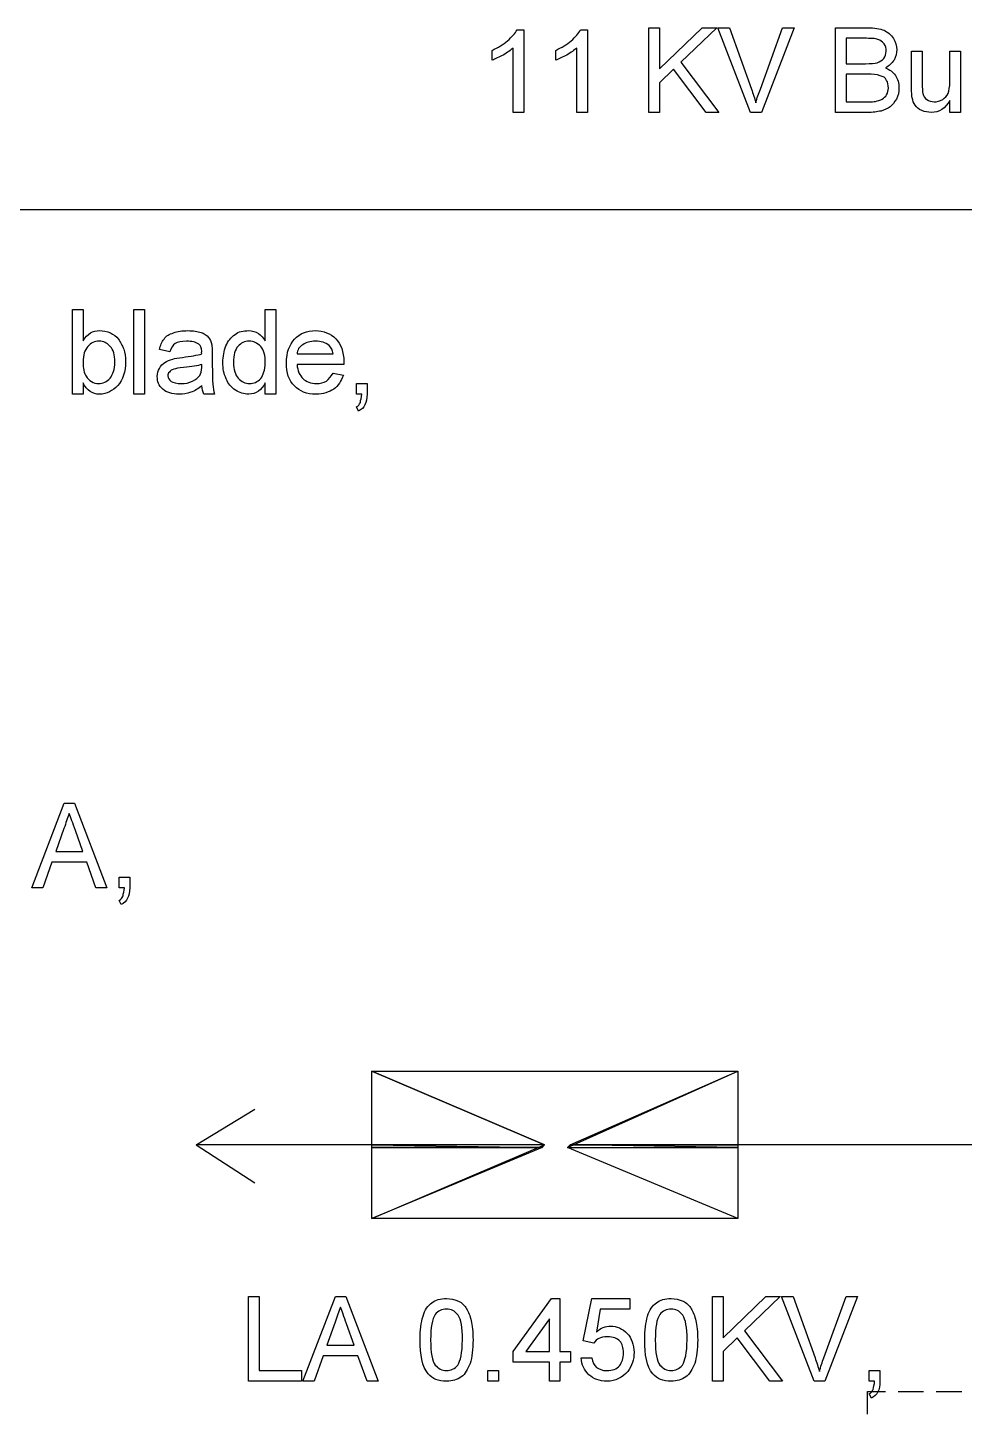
# Model space of a CAD drawing. Header units: millimetres. Extents: x 12 to 286, y 8 to 173.
# Drawn here: x 53.51 to 69.1, y 31.06 to 54.15 of the extents above; entities that cross this region are included whole.
import ezdxf

# ---------------------------------------------------------------- set-up
doc = ezdxf.new("R2010")
doc.units = ezdxf.units.MM
doc.layers.get('0').update_dxf_attribs({"linetype": 'CONTINUOUS'})

msp = doc.modelspace()

# ---------------------------------------------------------------- linework, layer by layer
at = {"color": 0}
for p, q in [((61.6574, 54.1154), (61.7721, 54.1154)), ((61.7721, 54.1154), (61.7721, 52.7403)), ((62.7158, 54.1154), (62.8304, 54.1154)), ((62.8304, 54.1154), (62.8304, 52.7403)), ((63.8528, 52.7403), (63.8528, 54.1514)), ((63.8528, 54.1514), (64.0292, 54.1514)), ((64.0292, 54.1514), (64.0292, 53.4652)), ((64.0292, 53.4652), (64.7418, 54.1514)), ((64.9813, 54.1514), (64.3862, 53.5767)), ((64.7418, 54.1514), (64.9813, 54.1514)), ((65.5436, 52.7403), (65.0007, 54.1514)), ((65.0007, 54.1514), (65.1937, 54.1514)), ((65.1937, 54.1514), (65.5602, 53.129)), ((65.7077, 53.129), (66.0756, 54.1514)), ((66.2686, 54.1514), (65.7257, 52.7403)), ((66.0756, 54.1514), (66.2686, 54.1514)), ((66.9576, 52.7403), (66.9576, 54.1514)), ((66.9576, 54.1514), (67.5005, 54.1514)), ((61.5957, 52.7403), (61.5957, 53.8124)), ((62.654, 52.7403), (62.654, 53.8124)), ((67.4356, 53.975), (67.134, 53.975)), ((67.134, 53.975), (67.134, 53.552)), ((61.2429, 53.6099), (61.2429, 53.7725)), ((62.3013, 53.6099), (62.3013, 53.7725)), ((64.3862, 53.5767), (65.0173, 52.7403)), ((68.2265, 53.1428), (68.2265, 53.7626)), ((68.2265, 53.7626), (68.4029, 53.7626)), ((68.4029, 53.7626), (68.4029, 53.2282)), ((68.8619, 53.2462), (68.8619, 53.7626)), ((68.8619, 53.7626), (69.0383, 53.7626)), ((69.0383, 53.7626), (69.0383, 52.7403)), ((64.2634, 53.4596), (64.0292, 53.2335)), ((64.8049, 52.7403), (64.2634, 53.4596)), ((67.134, 53.552), (67.4606, 53.552)), ((67.4825, 53.3756), (67.134, 53.3756)), ((67.134, 53.3756), (67.134, 52.9167)), ((64.0292, 53.2335), (64.0292, 52.7403)), ((67.134, 52.9167), (67.4949, 52.9167)), ((68.8619, 52.7403), (68.8619, 52.9389)), ((61.7721, 52.7403), (61.5957, 52.7403)), ((62.8304, 52.7403), (62.654, 52.7403)), ((64.0292, 52.7403), (63.8528, 52.7403)), ((65.0173, 52.7403), (64.8049, 52.7403)), ((65.7257, 52.7403), (65.5436, 52.7403)), ((67.492, 52.7403), (66.9576, 52.7403)), ((69.0383, 52.7403), (68.8619, 52.7403)), ((22.9595, 51.1253), (159.272, 51.1253)), ((54.2576, 48.048), (54.2576, 49.4591)), ((54.2576, 49.4591), (54.434, 49.4591)), ((54.434, 49.4591), (54.434, 48.937)), ((55.2799, 48.048), (55.2799, 49.4591)), ((55.2799, 49.4591), (55.4563, 49.4591)), ((55.4563, 49.4591), (55.4563, 48.048)), ((57.4668, 48.9342), (57.4668, 49.4591)), ((57.4668, 49.4591), (57.6432, 49.4591)), ((57.6432, 49.4591), (57.6432, 48.048)), ((55.8793, 48.7535), (55.7029, 48.7895)), ((56.4085, 48.4946), (56.4085, 48.5429)), ((56.5848, 48.7204), (56.5848, 48.5098)), ((57.996, 48.7193), (58.5971, 48.7193)), ((58.7721, 48.5429), (57.996, 48.5429)), ((58.5943, 48.4008), (58.7678, 48.3665)), ((58.5943, 48.4008), (58.5943, 48.4008)), ((54.434, 48.048), (54.2576, 48.048)), ((54.434, 48.2353), (54.434, 48.048)), ((55.4563, 48.048), (55.2799, 48.048)), ((56.4085, 48.1902), (56.4085, 48.1902)), ((56.6208, 48.048), (56.4444, 48.048)), ((57.4668, 48.048), (57.4668, 48.2367)), ((57.6432, 48.048), (57.4668, 48.048)), ((58.9841, 48.048), (58.9841, 48.2244)), ((58.9841, 48.2244), (59.1605, 48.2244)), ((59.0723, 48.048), (58.9841, 48.048)), ((59.1605, 48.2244), (59.1605, 48.048)), ((59.0201, 47.7654), (58.9841, 47.8374)), ((53.5781, 39.8279), (54.1196, 41.239)), ((54.1196, 41.239), (54.2893, 41.239)), ((54.2893, 41.239), (54.8308, 39.8279)), ((54.1154, 40.8146), (53.9778, 40.429)), ((54.4311, 40.429), (54.3059, 40.7818)), ((53.9778, 40.429), (54.4311, 40.429)), ((53.9143, 40.2526), (53.7626, 39.8279)), ((54.4932, 40.2526), (53.9143, 40.2526)), ((54.6446, 39.8279), (54.4932, 40.2526)), ((55.0333, 39.8279), (55.0333, 40.0043)), ((55.0333, 40.0043), (55.2097, 40.0043)), ((55.2097, 40.0043), (55.2097, 39.8279)), ((53.7626, 39.8279), (53.5781, 39.8279)), ((54.8308, 39.8279), (54.6446, 39.8279)), ((55.1201, 39.8279), (55.0333, 39.8279)), ((55.0693, 39.5471), (55.0333, 39.6173)), ((59.2391, 36.7728), (62.1164, 35.5466)), ((59.2391, 35.5466), (59.2391, 36.7728)), ((59.2391, 36.7728), (62.1164, 35.5466)), ((59.2391, 35.5466), (59.2391, 36.7728)), ((62.1164, 35.5466), (59.2391, 36.7728)), ((59.2391, 36.7728), (65.3341, 36.7728)), ((59.2391, 34.3187), (59.2391, 36.7728)), ((62.4981, 35.5039), (65.3341, 36.7728)), ((62.5408, 35.5466), (65.3341, 36.7728)), ((62.5408, 35.5466), (65.3341, 36.7728)), ((65.3341, 36.7728), (65.3341, 35.5466)), ((65.3341, 36.7728), (65.3341, 35.5466)), ((65.3341, 36.7728), (65.3341, 34.3187)), ((56.3178, 35.5466), (57.2904, 36.1389)), ((59.2391, 35.5466), (56.3178, 35.5466)), ((56.3178, 35.5466), (57.2904, 34.9112)), ((62.1164, 35.5466), (59.2391, 35.5466)), ((62.1164, 35.5466), (59.2391, 35.5466)), ((62.1164, 35.5466), (59.2391, 35.5466)), ((59.2391, 35.5466), (62.0751, 35.5039)), ((59.2391, 35.5466), (62.0751, 35.5039)), ((59.2391, 35.5039), (59.2391, 35.5466)), ((62.1164, 35.5466), (59.2391, 35.5466)), ((59.2391, 35.5466), (62.0751, 35.5039)), ((59.2391, 35.5466), (62.0751, 35.5039)), ((59.2391, 35.5039), (59.2391, 35.5466)), ((59.2391, 34.3187), (62.1164, 35.5466)), ((59.2391, 35.5039), (62.0751, 35.5039)), ((62.0751, 35.5039), (59.2391, 34.3187)), ((59.2391, 34.3187), (59.2391, 35.5039)), ((59.2391, 35.5039), (62.0751, 35.5039)), ((62.0751, 35.5039), (59.2391, 34.3187)), ((59.2391, 34.3187), (59.2391, 35.5039)), ((62.0751, 35.5039), (59.2391, 35.5039)), ((62.0751, 35.5039), (59.2391, 35.5039)), ((62.0751, 35.5039), (62.1164, 35.5466)), ((62.0751, 35.5039), (62.1164, 35.5466)), ((62.5408, 35.5466), (62.4981, 35.5039)), ((62.5408, 35.5466), (62.4981, 35.5039)), ((62.4981, 35.5039), (65.3341, 35.5039)), ((62.4981, 35.5039), (65.3341, 35.5039)), ((65.3341, 34.3187), (62.4981, 35.5039)), ((62.4981, 35.5039), (65.3341, 35.5039)), ((62.4981, 35.5039), (65.3341, 35.5039)), ((65.3341, 34.3187), (62.4981, 35.5039)), ((65.3341, 34.3187), (62.4981, 35.5039)), ((65.3341, 35.5466), (62.5408, 35.5466)), ((65.3341, 35.5466), (62.5408, 35.5466)), ((65.3341, 35.5039), (62.5408, 35.5466)), ((65.3341, 35.5039), (62.5408, 35.5466)), ((62.5408, 35.5466), (65.3341, 35.5466)), ((65.3341, 35.5039), (62.5408, 35.5466)), ((62.5408, 35.5466), (65.3341, 35.5466)), ((65.3341, 35.5039), (62.5408, 35.5466)), ((70.0761, 35.5466), (65.3341, 35.5466)), ((65.3341, 35.5466), (65.3341, 35.5039)), ((65.3341, 35.5466), (65.3341, 35.5039)), ((65.3341, 35.5039), (65.3341, 34.3187)), ((65.3341, 35.5039), (65.3341, 34.3187)), ((65.3341, 34.3187), (59.2391, 34.3187)), ((57.186, 31.6095), (57.186, 33.0206)), ((57.186, 33.0206), (57.3624, 33.0206)), ((57.3624, 33.0206), (57.3624, 31.7858)), ((58.094, 31.6095), (58.6355, 33.0206)), ((58.6355, 33.0206), (58.8049, 33.0206)), ((58.8049, 33.0206), (59.3467, 31.6095)), ((61.5957, 32.1028), (62.2293, 32.9847)), ((62.2293, 32.9847), (62.3715, 32.9847)), ((62.3715, 32.9847), (62.3715, 32.1028)), ((62.7585, 32.2792), (62.9006, 32.9847)), ((62.9006, 32.9847), (63.536, 32.9847)), ((63.0439, 32.8083), (62.9779, 32.4239)), ((63.536, 32.8083), (63.0439, 32.8083)), ((63.536, 32.9847), (63.536, 32.8083)), ((64.9111, 31.6095), (64.9111, 33.0206)), ((64.9111, 33.0206), (65.0875, 33.0206)), ((65.0875, 33.0206), (65.0875, 32.3329)), ((65.0875, 32.3329), (65.8001, 33.0206)), ((66.0396, 33.0206), (65.4445, 32.4459)), ((65.8001, 33.0206), (66.0396, 33.0206)), ((66.602, 31.6095), (66.059, 33.0206)), ((66.059, 33.0206), (66.252, 33.0206)), ((66.252, 33.0206), (66.6186, 31.998)), ((66.766, 31.998), (67.134, 33.0206)), ((67.3269, 33.0206), (66.784, 31.6095)), ((67.134, 33.0206), (67.3269, 33.0206)), ((58.6313, 32.5947), (58.4923, 32.2089)), ((58.947, 32.2089), (58.82, 32.5617)), ((62.1951, 32.6457), (61.8035, 32.1028)), ((62.1951, 32.1028), (62.1951, 32.6457)), ((65.4445, 32.4459), (66.0756, 31.6095)), ((58.4923, 32.2089), (58.947, 32.2089)), ((60.0424, 32.2957), (60.0424, 32.2957)), ((61.5957, 31.9264), (61.5957, 32.1028)), ((61.8035, 32.1028), (62.1951, 32.1028)), ((62.3715, 32.1028), (62.5479, 32.1028)), ((62.5479, 32.1028), (62.5479, 31.9264)), ((62.9348, 32.2433), (62.7585, 32.2792)), ((63.7826, 32.2957), (63.7826, 32.2957)), ((65.3217, 32.3288), (65.0875, 32.1028)), ((65.0875, 32.1028), (65.0875, 31.6095)), ((65.8633, 31.6095), (65.3217, 32.3288)), ((58.4302, 32.0325), (58.2785, 31.6095)), ((59.0091, 32.0325), (58.4302, 32.0325)), ((59.1605, 31.6095), (59.0091, 32.0325)), ((62.1951, 31.9264), (61.5957, 31.9264)), ((62.1951, 31.6095), (62.1951, 31.9264)), ((62.5479, 31.9264), (62.3715, 31.9264)), ((62.3715, 31.9264), (62.3715, 31.6095)), ((62.7242, 31.9967), (62.9006, 31.9967)), ((57.3624, 31.7858), (58.0679, 31.7858)), ((58.0679, 31.7858), (58.0679, 31.6095)), ((61.171, 31.6095), (61.171, 31.7858)), ((61.171, 31.7858), (61.3473, 31.7858)), ((61.3473, 31.7858), (61.3473, 31.6095)), ((67.521, 31.6095), (67.521, 31.7858)), ((67.521, 31.7858), (67.6973, 31.7858)), ((67.6973, 31.7858), (67.6973, 31.6095)), ((58.0679, 31.6095), (57.186, 31.6095)), ((58.2785, 31.6095), (58.094, 31.6095)), ((59.3467, 31.6095), (59.1605, 31.6095)), ((61.3473, 31.6095), (61.171, 31.6095)), ((62.3715, 31.6095), (62.1951, 31.6095)), ((65.0875, 31.6095), (64.9111, 31.6095)), ((66.0756, 31.6095), (65.8633, 31.6095)), ((66.784, 31.6095), (66.602, 31.6095)), ((67.4934, 31.0582), (67.4934, 31.4399)), ((67.4934, 31.4399), (67.7898, 31.4399)), ((67.6092, 31.6095), (67.521, 31.6095)), ((68.0021, 31.4399), (68.4251, 31.4399)), ((68.6361, 31.4399), (69.0605, 31.4399)), ((67.5569, 31.3269), (67.521, 31.3972))]:
    msp.add_line(p, q, dxfattribs=at)
for points in [[(61.5005, 53.9323), (61.5707, 53.9983), (61.6271, 54.0561), (61.6574, 54.1154)], [(62.5588, 53.9323), (62.629, 53.9983), (62.6854, 54.0561), (62.7158, 54.1154)], [(67.5005, 54.1514), (67.6067, 54.1514), (67.6988, 54.1376), (67.7665, 54.1087)], [(67.7665, 54.1087), (67.8229, 54.0812), (67.8864, 54.0343), (67.9235, 53.9736)], [(61.2429, 53.7725), (61.3406, 53.8247), (61.4274, 53.8702), (61.5005, 53.9323)], [(61.5957, 53.8124), (61.5527, 53.7806), (61.4962, 53.7351), (61.4274, 53.6967)], [(62.3013, 53.7725), (62.399, 53.8247), (62.4858, 53.8702), (62.5588, 53.9323)], [(62.654, 53.8124), (62.611, 53.7806), (62.5546, 53.7351), (62.4858, 53.6967)], [(67.6645, 53.9556), (67.619, 53.975), (67.5432, 53.975), (67.4356, 53.975)], [(67.7679, 53.8826), (67.7319, 53.9253), (67.7101, 53.9418), (67.6645, 53.9556)], [(67.8035, 53.7602), (67.8035, 53.8081), (67.7912, 53.8484), (67.7679, 53.8826)], [(67.9235, 53.9736), (67.9566, 53.9143), (67.9799, 53.8508), (67.9799, 53.7849)], [(61.4274, 53.6967), (61.3558, 53.6691), (61.2965, 53.6293), (61.2429, 53.6099)], [(62.4858, 53.6967), (62.4141, 53.6691), (62.3549, 53.6293), (62.3013, 53.6099)], [(67.6508, 53.5686), (67.6935, 53.5876), (67.7404, 53.6056), (67.7651, 53.6374)], [(67.7651, 53.6374), (67.7803, 53.6773), (67.8035, 53.7118), (67.8035, 53.7602)], [(67.933, 53.6113), (67.8931, 53.5615), (67.8533, 53.5146), (67.7898, 53.4818)], [(67.9799, 53.7849), (67.9799, 53.7284), (67.9648, 53.6663), (67.933, 53.6113)], [(67.4606, 53.552), (67.546, 53.552), (67.612, 53.5573), (67.6508, 53.5686)], [(67.703, 53.352), (67.6508, 53.3756), (67.5792, 53.3756), (67.4825, 53.3756)], [(67.8092, 53.2751), (67.7884, 53.3217), (67.7541, 53.3382), (67.703, 53.352)], [(67.7898, 53.4818), (67.8561, 53.4568), (67.9178, 53.4141), (67.9566, 53.3548)], [(67.9566, 53.3548), (67.9923, 53.3026), (68.0159, 53.2253), (68.0159, 53.1442)], [(65.5602, 53.129), (65.5849, 53.0585), (65.6138, 52.9703), (65.6347, 52.8987)], [(65.6347, 52.8987), (65.6498, 52.9816), (65.6802, 53.0532), (65.7077, 53.129)], [(67.8395, 53.1453), (67.8395, 53.2021), (67.8296, 53.2391), (67.8092, 53.2751)], [(67.8106, 53.0338), (67.8272, 53.0737), (67.8395, 53.1026), (67.8395, 53.1453)], [(68.0159, 53.1442), (68.0159, 53.0849), (68.0021, 53.0186), (67.9732, 52.9622)], [(68.2378, 52.9855), (68.2265, 53.0186), (68.2265, 53.0712), (68.2265, 53.1428)], [(68.4029, 53.2282), (68.4029, 53.1442), (68.4071, 53.0849), (68.4142, 53.0546)], [(68.8344, 53.0571), (68.8495, 53.1012), (68.8619, 53.1633), (68.8619, 53.2462)], [(67.4949, 52.9167), (67.5541, 52.9167), (67.601, 52.9195), (67.6257, 52.9237)], [(67.6257, 52.9237), (67.6589, 52.9399), (67.7072, 52.9414), (67.7376, 52.9594)], [(67.7376, 52.9594), (67.7651, 52.9855), (67.7912, 53.0006), (67.8106, 53.0338)], [(67.9732, 52.9622), (67.9358, 52.9138), (67.9125, 52.863), (67.8713, 52.8327)], [(68.2872, 52.8602), (68.2554, 52.9001), (68.2459, 52.9361), (68.2378, 52.9855)], [(68.4142, 53.0546), (68.4209, 53.013), (68.4459, 52.9788), (68.4788, 52.9537)], [(68.4788, 52.9537), (68.5105, 52.9399), (68.5546, 52.9167), (68.6043, 52.9167)], [(68.8619, 52.9389), (68.7874, 52.8105), (68.6855, 52.7403), (68.556, 52.7403)], [(68.6043, 52.9167), (68.6456, 52.9167), (68.6992, 52.929), (68.7433, 52.9537)], [(68.7433, 52.9537), (68.7793, 52.9911), (68.8164, 53.013), (68.8344, 53.0571)], [(67.7168, 52.7636), (67.6494, 52.7512), (67.5802, 52.7403), (67.492, 52.7403)], [(67.8713, 52.8327), (67.8201, 52.8066), (67.7788, 52.7787), (67.7168, 52.7636)], [(68.3976, 52.7734), (68.3383, 52.7967), (68.3108, 52.8257), (68.2872, 52.8602)], [(68.556, 52.7403), (68.4953, 52.7403), (68.447, 52.7512), (68.3976, 52.7734)], [(54.434, 48.937), (54.5056, 49.0594), (54.598, 49.1063), (54.7109, 49.1063)], [(54.7109, 49.1063), (54.7631, 49.1063), (54.8322, 49.094), (54.8873, 49.0693)], [(54.8873, 49.0693), (54.9328, 49.0442), (54.9878, 49.0086), (55.0238, 48.9631)], [(55.0238, 48.9631), (55.0513, 48.9176), (55.0884, 48.8625), (55.1092, 48.799)], [(55.7029, 48.7895), (55.7195, 48.8625), (55.7459, 48.9218), (55.7816, 48.9659)], [(55.7816, 48.9659), (55.8161, 49.0238), (55.8712, 49.0456), (55.94, 49.0707)], [(55.94, 49.0707), (56.0007, 49.094), (56.0874, 49.1063), (56.1785, 49.1063)], [(56.1785, 49.1063), (56.2624, 49.1063), (56.3411, 49.0968), (56.3975, 49.0746)], [(56.3975, 49.0746), (56.4459, 49.0636), (56.4942, 49.0266), (56.5217, 48.9948)], [(56.5217, 48.9948), (56.545, 48.9645), (56.5658, 48.9204), (56.5767, 48.8707)], [(56.8124, 48.8516), (56.8413, 48.937), (56.8964, 48.9962), (56.9641, 49.0403)], [(56.9641, 49.0403), (57.0219, 49.094), (57.1059, 49.1063), (57.1885, 49.1063)], [(57.1885, 49.1063), (57.2477, 49.1063), (57.3045, 49.0911), (57.3511, 49.0583)], [(57.3511, 49.0583), (57.3913, 49.0305), (57.4379, 48.985), (57.4668, 48.9342)], [(57.8196, 48.569), (57.8196, 48.7412), (57.8651, 48.8707), (57.9547, 48.9659)], [(57.9547, 48.9659), (58.0348, 49.0594), (58.16, 49.1063), (58.3022, 49.1063)], [(58.3022, 49.1063), (58.4331, 49.1063), (58.5541, 49.0608), (58.6412, 48.9701)], [(58.6412, 48.9701), (58.7252, 48.8901), (58.7735, 48.7521), (58.7735, 48.587)], [(54.5123, 48.8417), (54.4572, 48.7881), (54.434, 48.6971), (54.434, 48.5842)], [(54.7028, 48.9299), (54.6227, 48.9299), (54.5663, 48.901), (54.5123, 48.8417)], [(54.8859, 48.8446), (54.8252, 48.9066), (54.7744, 48.9299), (54.7028, 48.9299)], [(54.9631, 48.5786), (54.9631, 48.7094), (54.937, 48.7881), (54.8859, 48.8446)], [(55.1092, 48.799), (55.1272, 48.744), (55.1395, 48.6653), (55.1395, 48.5923)], [(55.9689, 48.8915), (55.9223, 48.8668), (55.8987, 48.8199), (55.8793, 48.7535)], [(56.1552, 48.9299), (56.0613, 48.9299), (56.0091, 48.9176), (55.9689, 48.8915)], [(56.3591, 48.8819), (56.3065, 48.9176), (56.2448, 48.9299), (56.1552, 48.9299)], [(56.4085, 48.7564), (56.4085, 48.8266), (56.3922, 48.8569), (56.3591, 48.8819)], [(56.4085, 48.7193), (56.3975, 48.7384), (56.4085, 48.7507), (56.4085, 48.7564)], [(56.5767, 48.8707), (56.5739, 48.8488), (56.5848, 48.7909), (56.5848, 48.7204)], [(56.7612, 48.5757), (56.7612, 48.6777), (56.7778, 48.7687), (56.8124, 48.8516)], [(57.0121, 48.8446), (56.9613, 48.7938), (56.9376, 48.6985), (56.9376, 48.5771)], [(57.1983, 48.9299), (57.1197, 48.9299), (57.0632, 48.901), (57.0121, 48.8446)], [(57.3899, 48.8417), (57.3292, 48.9066), (57.2742, 48.9299), (57.1983, 48.9299)], [(57.4668, 48.5648), (57.4668, 48.6943), (57.4421, 48.7825), (57.3899, 48.8417)], [(58.0912, 48.8721), (58.0263, 48.8417), (58.003, 48.7825), (57.996, 48.7193)], [(58.3022, 48.9299), (58.2112, 48.9299), (58.1477, 48.9109), (58.0912, 48.8721)], [(58.528, 48.8583), (58.4687, 48.9066), (58.3942, 48.9299), (58.3022, 48.9299)], [(58.5971, 48.7193), (58.5886, 48.7811), (58.5653, 48.8266), (58.528, 48.8583)], [(54.434, 48.5842), (54.434, 48.4837), (54.4491, 48.3941), (54.4823, 48.3457)], [(54.8831, 48.314), (54.9271, 48.3789), (54.9631, 48.4614), (54.9631, 48.5786)], [(55.1395, 48.5923), (55.1395, 48.4258), (55.0968, 48.285), (55.0125, 48.1902)], [(55.7029, 48.4766), (55.728, 48.5278), (55.7583, 48.551), (55.7967, 48.5757)], [(55.7967, 48.5757), (55.8285, 48.6022), (55.8782, 48.6198), (55.9262, 48.6336)], [(55.9262, 48.6336), (55.958, 48.6473), (56.0158, 48.6502), (56.086, 48.6586)], [(56.086, 48.6586), (56.2225, 48.6833), (56.3397, 48.6957), (56.4085, 48.7193)], [(56.4085, 48.5429), (56.3425, 48.5221), (56.2405, 48.5041), (56.1054, 48.4904)], [(56.5848, 48.5098), (56.5848, 48.3747), (56.5877, 48.2632), (56.5933, 48.2078)], [(56.8166, 48.3016), (56.7739, 48.3912), (56.7612, 48.4724), (56.7612, 48.5757)], [(56.9376, 48.5771), (56.9376, 48.4586), (56.9655, 48.3704), (57.0177, 48.3126)], [(57.3913, 48.3087), (57.4326, 48.3718), (57.4668, 48.4505), (57.4668, 48.5648)], [(57.9533, 48.1859), (57.8556, 48.2783), (57.8196, 48.4036), (57.8196, 48.569)], [(57.996, 48.5429), (58.003, 48.4396), (58.0362, 48.3609), (58.0954, 48.3059)], [(58.7735, 48.587), (58.7735, 48.5856), (58.7721, 48.562), (58.7721, 48.5429)], [(54.4823, 48.3457), (54.5303, 48.2713), (54.6047, 48.2244), (54.6943, 48.2244)], [(54.6943, 48.2244), (54.7617, 48.2244), (54.8294, 48.2547), (54.8831, 48.314)], [(55.6687, 48.3401), (55.6687, 48.3979), (55.6796, 48.4353), (55.7029, 48.4766)], [(55.7622, 48.1309), (55.692, 48.1926), (55.6687, 48.2547), (55.6687, 48.3401)], [(55.8698, 48.4173), (55.8451, 48.405), (55.8451, 48.3775), (55.8451, 48.3528)], [(55.8451, 48.3528), (55.8451, 48.321), (55.8631, 48.285), (55.9015, 48.2618)], [(55.9442, 48.4628), (55.9029, 48.4558), (55.8878, 48.4382), (55.8698, 48.4173)], [(56.1054, 48.4904), (56.0243, 48.4875), (55.976, 48.4724), (55.9442, 48.4628)], [(56.2557, 48.2632), (56.304, 48.3002), (56.352, 48.3224), (56.3785, 48.3609)], [(56.3785, 48.3609), (56.3961, 48.3926), (56.4085, 48.4353), (56.4085, 48.4946)], [(56.9708, 48.1157), (56.8935, 48.1612), (56.8537, 48.2215), (56.8166, 48.3016)], [(57.0177, 48.3126), (57.0689, 48.2604), (57.1334, 48.2244), (57.205, 48.2244)], [(57.205, 48.2244), (57.2714, 48.2244), (57.3401, 48.2519), (57.3913, 48.3087)], [(58.0954, 48.3059), (58.1448, 48.2604), (58.2277, 48.2244), (58.3159, 48.2244)], [(58.3159, 48.2244), (58.3805, 48.2244), (58.4369, 48.2381), (58.4839, 48.2671)], [(58.4839, 48.2671), (58.5212, 48.3044), (58.5668, 48.3401), (58.5943, 48.4008)], [(58.7678, 48.3665), (58.7294, 48.2646), (58.6853, 48.1873), (58.608, 48.1323)], [(54.7095, 48.048), (54.5828, 48.048), (54.4999, 48.1115), (54.434, 48.2353)], [(55.0125, 48.1902), (54.9233, 48.1072), (54.828, 48.048), (54.7095, 48.048)], [(56.031, 48.048), (55.911, 48.048), (55.8243, 48.0755), (55.7622, 48.1309)], [(55.9015, 48.2618), (55.9319, 48.248), (55.9939, 48.2244), (56.0656, 48.2244)], [(56.2282, 48.0797), (56.1566, 48.0603), (56.0998, 48.048), (56.031, 48.048)], [(56.0656, 48.2244), (56.1329, 48.2244), (56.2007, 48.2367), (56.2557, 48.2632)], [(56.4085, 48.1902), (56.3492, 48.1376), (56.2903, 48.102), (56.2282, 48.0797)], [(56.4444, 48.048), (56.4265, 48.0882), (56.4141, 48.1348), (56.4085, 48.1902)], [(56.5933, 48.2078), (56.5947, 48.1584), (56.6071, 48.0991), (56.6208, 48.048)], [(57.1899, 48.048), (57.1087, 48.048), (57.0371, 48.0702), (56.9708, 48.1157)], [(57.4668, 48.2367), (57.4051, 48.1182), (57.3126, 48.048), (57.1899, 48.048)], [(58.3131, 48.048), (58.1505, 48.048), (58.0415, 48.0935), (57.9533, 48.1859)], [(58.608, 48.1323), (58.5265, 48.084), (58.4331, 48.048), (58.3131, 48.048)], [(59.049, 47.9104), (59.0532, 47.9531), (59.0709, 47.9873), (59.0723, 48.048)], [(59.1605, 48.048), (59.1605, 47.975), (59.1495, 47.9157), (59.1263, 47.8702)], [(58.9841, 47.8374), (59.013, 47.8536), (59.0352, 47.8772), (59.049, 47.9104)], [(59.1263, 47.8702), (59.104, 47.8261), (59.0684, 47.7905), (59.0201, 47.7654)], [(54.2036, 41.0626), (54.1708, 40.9857), (54.1472, 40.9028), (54.1154, 40.8146)], [(54.3059, 40.7818), (54.259, 40.9099), (54.2301, 40.9924), (54.2036, 41.0626)], [(55.0982, 39.6903), (55.1021, 39.733), (55.1187, 39.7686), (55.1201, 39.8279)], [(55.2097, 39.8279), (55.2097, 39.7549), (55.1988, 39.6956), (55.1751, 39.6515)], [(55.0333, 39.6173), (55.0623, 39.6339), (55.0845, 39.6572), (55.0982, 39.6903)], [(55.1751, 39.6515), (55.1533, 39.6064), (55.1173, 39.5718), (55.0693, 39.5471)], [(58.7195, 32.8442), (58.6863, 32.7656), (58.6631, 32.6829), (58.6313, 32.5947)], [(58.82, 32.5617), (58.7745, 32.6912), (58.7446, 32.7725), (58.7195, 32.8442)], [(60.0922, 32.6898), (60.1211, 32.7973), (60.1733, 32.8676), (60.2382, 32.9144)], [(60.2382, 32.9144), (60.2975, 32.9613), (60.3857, 32.9847), (60.4834, 32.9847)], [(60.482, 32.8083), (60.4023, 32.8083), (60.3444, 32.778), (60.2947, 32.7188)], [(60.6764, 32.7063), (60.6171, 32.7849), (60.5635, 32.8083), (60.482, 32.8083)], [(60.4834, 32.9847), (60.5497, 32.9847), (60.6227, 32.9696), (60.6834, 32.9406)], [(60.6834, 32.9406), (60.7427, 32.9144), (60.7893, 32.8704), (60.8182, 32.8152)], [(60.8182, 32.8152), (60.8485, 32.7697), (60.875, 32.694), (60.894, 32.6154)], [(63.8309, 32.6898), (63.8598, 32.7973), (63.9135, 32.8676), (63.978, 32.9144)], [(63.978, 32.9144), (64.0362, 32.9613), (64.1244, 32.9847), (64.2235, 32.9847)], [(64.2221, 32.8083), (64.1421, 32.8083), (64.0842, 32.778), (64.0334, 32.7188)], [(64.4151, 32.7063), (64.3572, 32.7849), (64.3033, 32.8083), (64.2221, 32.8083)], [(64.2235, 32.9847), (64.2895, 32.9847), (64.3625, 32.9696), (64.4232, 32.9406)], [(64.4232, 32.9406), (64.4811, 32.9144), (64.528, 32.8704), (64.5583, 32.8152)], [(64.5583, 32.8152), (64.5887, 32.7697), (64.6134, 32.694), (64.6342, 32.6154)], [(60.0424, 32.2957), (60.0424, 32.4624), (60.059, 32.5865), (60.0922, 32.6898)], [(60.2947, 32.7188), (60.2425, 32.6485), (60.2188, 32.5024), (60.2188, 32.2971)], [(60.748, 32.2971), (60.748, 32.5079), (60.7247, 32.6388), (60.6764, 32.7063)], [(60.894, 32.6154), (60.912, 32.5424), (60.9244, 32.4294), (60.9244, 32.2957)], [(63.7826, 32.2957), (63.7826, 32.4624), (63.7992, 32.5865), (63.8309, 32.6898)], [(64.0334, 32.7188), (63.9822, 32.6485), (63.959, 32.5024), (63.959, 32.2971)], [(64.4881, 32.2971), (64.4881, 32.5079), (64.4631, 32.6388), (64.4151, 32.7063)], [(64.6342, 32.6154), (64.6522, 32.5424), (64.6645, 32.4294), (64.6645, 32.2957)], [(62.9779, 32.4239), (63.0509, 32.5024), (63.1321, 32.5258), (63.2146, 32.5258)], [(63.1624, 32.3494), (63.0961, 32.3494), (63.0534, 32.3398), (63.0206, 32.3205)], [(63.3691, 32.2764), (63.325, 32.326), (63.2601, 32.3494), (63.1624, 32.3494)], [(63.2146, 32.5258), (63.3141, 32.5258), (63.4175, 32.4859), (63.4929, 32.4032)], [(63.4929, 32.4032), (63.5579, 32.3274), (63.6062, 32.2171), (63.6062, 32.089)], [(60.1761, 31.7307), (60.0784, 31.8616), (60.0424, 32.0435), (60.0424, 32.2957)], [(60.2188, 32.2971), (60.2188, 32.0862), (60.2449, 31.9402), (60.2947, 31.8782)], [(60.6721, 31.8782), (60.7138, 31.9457), (60.748, 32.0807), (60.748, 32.2971)], [(60.9244, 32.2957), (60.9244, 32.1441), (60.9078, 32.0077), (60.8764, 31.9043)], [(63.0206, 32.3205), (62.9818, 32.3108), (62.9585, 32.275), (62.9348, 32.2433)], [(63.4298, 32.078), (63.4298, 32.1703), (63.409, 32.2282), (63.3691, 32.2764)], [(63.9163, 31.7307), (63.8168, 31.8616), (63.7826, 32.0435), (63.7826, 32.2957)], [(63.959, 32.2971), (63.959, 32.0862), (63.9837, 31.9402), (64.0348, 31.8782)], [(64.4109, 31.8782), (64.4521, 31.9457), (64.4881, 32.0807), (64.4881, 32.2971)], [(64.6645, 32.2957), (64.6645, 32.1441), (64.6479, 32.0077), (64.6148, 31.9043)], [(60.2947, 31.8782), (60.3444, 31.8203), (60.409, 31.7858), (60.4834, 31.7858)], [(60.4834, 31.7858), (60.5525, 31.7858), (60.6213, 31.8161), (60.6721, 31.8782)], [(60.8764, 31.9043), (60.8362, 31.8093), (60.7949, 31.7266), (60.73, 31.6797)], [(62.8551, 31.7155), (62.7697, 31.7982), (62.7352, 31.8795), (62.7242, 31.9967)], [(62.9006, 31.9967), (62.913, 31.9264), (62.9391, 31.874), (62.9789, 31.8382)], [(63.3621, 31.8657), (63.4062, 31.9278), (63.4298, 31.9898), (63.4298, 32.078)], [(63.6062, 32.089), (63.6062, 31.9719), (63.5702, 31.8616), (63.5014, 31.772)], [(64.0348, 31.8782), (64.0842, 31.8203), (64.1491, 31.7858), (64.2235, 31.7858)], [(64.2235, 31.7858), (64.2923, 31.7858), (64.3601, 31.8161), (64.4109, 31.8782)], [(64.6148, 31.9043), (64.5763, 31.8093), (64.5336, 31.7266), (64.4687, 31.6797)], [(66.6186, 31.998), (66.6433, 31.9278), (66.6722, 31.8396), (66.693, 31.7679)], [(66.693, 31.7679), (66.7082, 31.8506), (66.7385, 31.9209), (66.766, 31.998)], [(60.4834, 31.6095), (60.3472, 31.6095), (60.2506, 31.6494), (60.1761, 31.7307)], [(60.73, 31.6797), (60.6584, 31.6329), (60.5825, 31.6095), (60.4834, 31.6095)], [(63.1515, 31.6095), (63.0287, 31.6095), (62.931, 31.6439), (62.8551, 31.7155)], [(62.9789, 31.8382), (63.0163, 31.8093), (63.0756, 31.7858), (63.1529, 31.7858)], [(63.5014, 31.772), (63.4146, 31.6673), (63.2989, 31.6095), (63.1515, 31.6095)], [(63.1529, 31.7858), (63.2449, 31.7858), (63.3166, 31.812), (63.3621, 31.8657)], [(64.2235, 31.6095), (64.087, 31.6095), (63.9907, 31.6494), (63.9163, 31.7307)], [(64.4687, 31.6797), (64.3985, 31.6329), (64.3213, 31.6095), (64.2235, 31.6095)], [(67.521, 31.3972), (67.5499, 31.4138), (67.5721, 31.4386), (67.5859, 31.4702)], [(67.6645, 31.4317), (67.6409, 31.3862), (67.6053, 31.3517), (67.5569, 31.3269)], [(67.5859, 31.4702), (67.5901, 31.513), (67.6081, 31.5488), (67.6092, 31.6095)], [(67.6973, 31.6095), (67.6973, 31.535), (67.6864, 31.4758), (67.6645, 31.4317)]]:
    msp.add_open_spline(points, degree=3, dxfattribs=at)

doc.saveas('drawing.dxf')
